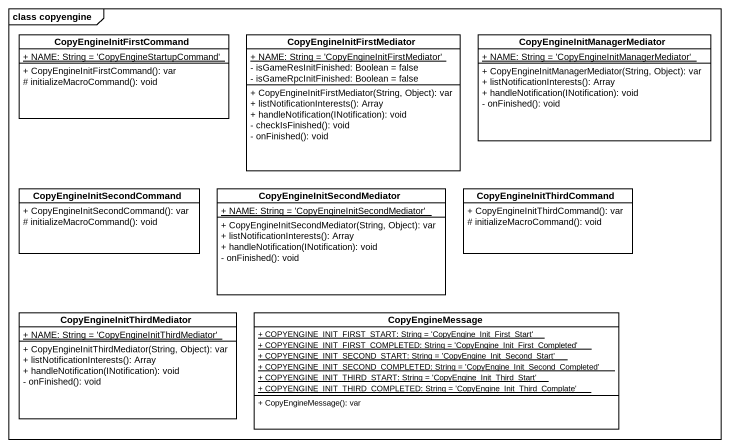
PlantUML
@startuml
mainframe class copyengine
hide circle
hide empty members
skinparam classAttributeIconSize 0
class CopyEngineInitFirstCommand {
  {static} + NAME: String = 'CopyEngineStartupCommand'
  + CopyEngineInitFirstCommand(): var
  # initializeMacroCommand(): void
}
class CopyEngineInitFirstMediator {
  {static} + NAME: String = 'CopyEngineInitFirstMediator'
  - isGameResInitFinished: Boolean = false
  - isGameRpcInitFinished: Boolean = false
  + CopyEngineInitFirstMediator(String, Object): var
  + listNotificationInterests(): Array
  + handleNotification(INotification): void
  - checkIsFinished(): void
  - onFinished(): void
}
class "CopyEngineInitManagerMediator" as CopyEngineInitManagerMediato {
  {static} + NAME: String = 'CopyEngineInitManagerMediator'
  + CopyEngineInitManagerMediator(String, Object): var
  + listNotificationInterests(): Array
  + handleNotification(INotification): void
  - onFinished(): void
}
class CopyEngineInitSecondCommand {
  + CopyEngineInitSecondCommand(): var
  # initializeMacroCommand(): void
}
class CopyEngineInitSecondMediator {
  {static} + NAME: String = 'CopyEngineInitSecondMediator'
  + CopyEngineInitSecondMediator(String, Object): var
  + listNotificationInterests(): Array
  + handleNotification(INotification): void
  - onFinished(): void
}
class CopyEngineInitThirdCommand {
  + CopyEngineInitThirdCommand(): var
  # initializeMacroCommand(): void
}
class CopyEngineInitThirdMediator {
  {static} + NAME: String = 'CopyEngineInitThirdMediator'
  + CopyEngineInitThirdMediator(String, Object): var
  + listNotificationInterests(): Array
  + handleNotification(INotification): void
  - onFinished(): void
}
class CopyEngineMessage {
  {static} + COPYENGINE_INIT_FIRST_START: String = 'CopyEngine_Init_First_Start'
  {static} + COPYENGINE_INIT_FIRST_COMPLETED: String = 'CopyEngine_Init_First_Completed'
  {static} + COPYENGINE_INIT_SECOND_START: String = 'CopyEngine_Init_Second_Start'
  {static} + COPYENGINE_INIT_SECOND_COMPLETED: String = 'CopyEngine_Init_Second_Completed'
  {static} + COPYENGINE_INIT_THIRD_START: String = 'CopyEngine_Init_Third_Start'
  {static} + COPYENGINE_INIT_THIRD_COMPLETED: String = 'CopyEngine_Init_Third_Complate'
  + CopyEngineMessage(): var
}
@enduml
